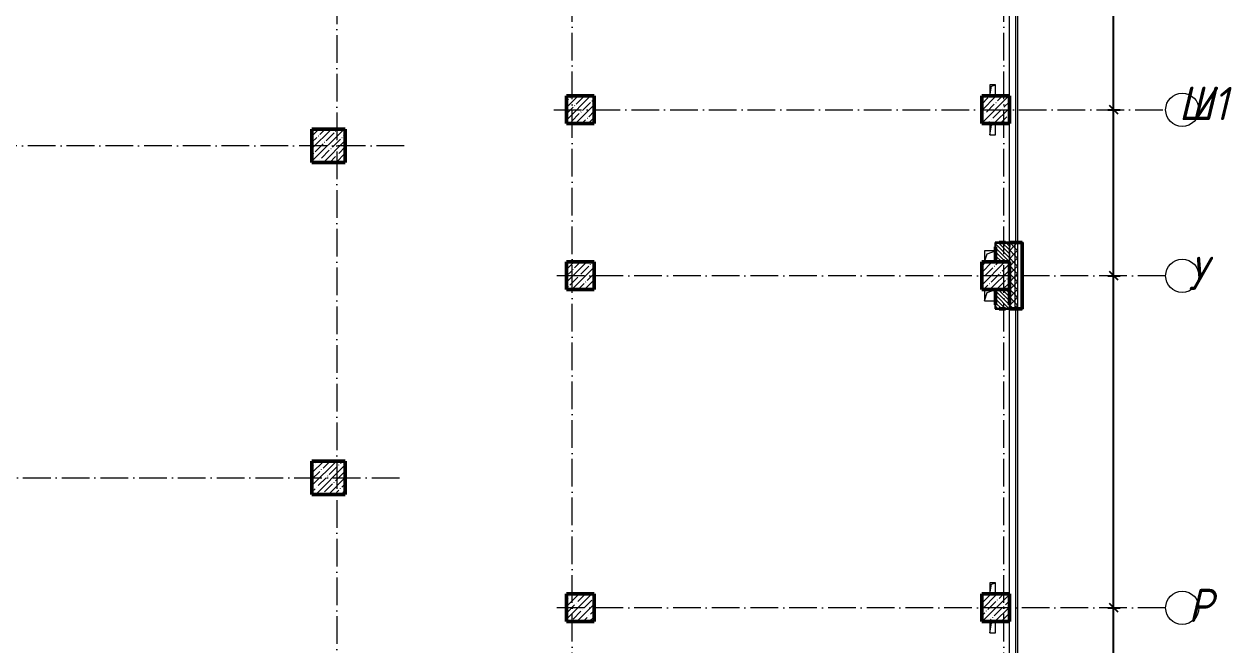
# Model space of a CAD drawing. Header units: millimetres. Extents: x -401725 to 250493, y 305116 to 802890.
# Drawn here: x -93065 to -71245, y 486678 to 497895 of the extents above; entities that cross this region are included whole.
import ezdxf

# ---------------------------------------------------------------- set-up
doc = ezdxf.new("R2010")
doc.units = ezdxf.units.MM
doc.linetypes.add('50_200_ШТРИХ_1Т_ш5_п1_п1_', pattern=[700, 500, -100, 0, -100])
for name, color, linetype, lineweight in [('A-____-____-DIMS', 7, 'Continuous', 9), ('A-GENM-____-MCUT', 7, 'Continuous', 25), ('A-GENM-____-OTLN', 7, 'Continuous', 9), ('A-GENM-____-OTLN-1', 7, 'Continuous', 25), ('A-WALL-____-MCUT-2', 7, 'Continuous', 50), ('A-WALL-____-MCUT-3', 7, 'Continuous', 9), ('A-WALL-____-OTLN', 7, 'Continuous', 9), ('A-WALL-____-PATT-1', 7, 'Continuous', 9), ('A-WALL-FNSH-MCUT-1', 7, 'Continuous', 9), ('S-COLS-____-MCUT', 7, 'Continuous', 50), ('S-COLS-____-OTLN', 7, 'Continuous', 9), ('S-GRID-____-IDEN', 7, 'Continuous', 9), ('S-GRID-____-OTLN-1', 7, '50_200_ШТРИХ_1Т_ш5_п1_п1_', 9)]:
    doc.layers.add(name, color=color, linetype=linetype, lineweight=lineweight)
doc.styles.add('ISOCPEUR_I', font='isocpeui.ttf', dxfattribs={"width": 0.9, "height": 2.5})
doc.dimstyles.new('ISO-2_5_0_9К_БОЛЬШОЙ_ОСИ', dxfattribs={"dimscale": 304.8, "dimtxt": 248.995294, "dimasz": 0.492126, "dimexe": 0.393701, "dimexo": 0, "dimgap": 0, "dimtad": 1, "dimdec": 0, "dimzin": 0, "dimdsep": 46, "dimtxsty": 'ISOCPEUR_I', "dimblk1": 'OBLIQUE', "dimblk2": 'OBLIQUE', "dimsah": 1, "dimcen": 0.09, "dimdle": 0.393701, "dimazin": 0, "dimtfac": 1, "dimtdec": 4, "dimtix": 1, "dimtmove": 0, "dimatfit": 3, "dimfxl": 1, "dimtvp": 1, "dimtolj": 1, "dimtzin": 0, "dimarcsym": 2})
pattern_1 = [(45, (-176515.07, 459015.94), (-70.71068, 70.71068), []), (135, (-176515.07, 459015.94), (-70.71068, -70.71068), [])]
pattern_2 = [(135, (-176515.067, 459015.94), (-35.35534, -35.35534), [])]

# ---------------------------------------------------------------- blocks, each defined once
blk = doc.blocks.new('BSC_Колонна _Прямоугольная - 600х600-26981669-АР1_План отверстий 1 этажа в осях 1-64_А-ГГ')
at = {"layer": 'S-COLS-____-OTLN'}
h = blk.add_hatch(dxfattribs=at)
h.set_pattern_fill('FP_43', color=256, style=0, pattern_type=2)
h.set_pattern_definition([(45, (-88950, -36681.04), (-114.04925, 114.04925), []), (45, (-88835.95, -36681.04), (-114.04925, 114.04925), [201.613, -40.323, 3.353, -36.97])])
h.paths.add_polyline_path([(-300, -300), (300, -300), (300, 300), (-300, 300)], flags=0)
at = {"layer": 'S-COLS-____-MCUT'}
for p, q in [((300, 300), (-300, 300)), ((-300, 300), (-300, -300)), ((300, -300), (300, 300)), ((-300, -300), (300, -300))]:
    blk.add_line(p, q, dxfattribs=at)
blk = doc.blocks.new('BSC_Колонна _Прямоугольная - 600х600-V13-АР1_План отверстий 1 этажа в осях 1-64_А-ГГ')
at = {"layer": 'S-COLS-____-OTLN'}
h = blk.add_hatch(dxfattribs=at)
h.set_pattern_fill('FP_44', color=256, style=0, pattern_type=2)
h.set_pattern_definition([(45, (-88950, -30681.04), (-114.04925, 114.04925), []), (45, (-88835.95, -30681.04), (-114.04925, 114.04925), [201.613, -40.323, 3.353, -36.97])])
h.paths.add_polyline_path([(-300, -300), (300, -300), (300, 300), (-300, 300)], flags=0)
at = {"layer": 'S-COLS-____-MCUT'}
for p, q in [((300, 300), (-300, 300)), ((-300, 300), (-300, -300)), ((300, -300), (300, 300)), ((-300, -300), (300, -300))]:
    blk.add_line(p, q, dxfattribs=at)
blk = doc.blocks.new('BSC_Колонна _Прямоугольная - 500х500-V35-АР1_План отверстий 1 этажа в осях 1-64_А-ГГ')
at = {"layer": 'S-COLS-____-OTLN'}
h = blk.add_hatch(dxfattribs=at)
h.set_pattern_fill('FP_67', color=256, style=0, pattern_type=2)
h.set_pattern_definition([(45, (-101000, -34331.04), (-114.04925, 114.04925), []), (45, (-100885.95, -34331.04), (-114.04925, 114.04925), [201.613, -40.323, 3.353, -36.97])])
h.paths.add_polyline_path([(-250, -250), (250, -250), (250, 250), (-250, 250), (-250, -57)], flags=0)
at = {"layer": 'S-COLS-____-MCUT'}
for p, q in [((250, 250), (-250, 250)), ((-250, 250), (-250, -250)), ((250, -250), (250, 250)), ((-250, -250), (250, -250))]:
    blk.add_line(p, q, dxfattribs=at)
blk = doc.blocks.new('BSC_Колонна _Прямоугольная - 500х500-V36-АР1_План отверстий 1 этажа в осях 1-64_А-ГГ')
at = {"layer": 'S-COLS-____-OTLN'}
h = blk.add_hatch(dxfattribs=at)
h.set_pattern_fill('FP_68', color=256, style=0, pattern_type=2)
h.set_pattern_definition([(45, (-93500, -34331.04), (-114.04925, 114.04925), []), (45, (-93385.95, -34331.04), (-114.04925, 114.04925), [201.613, -40.323, 3.353, -36.97])])
h.paths.add_polyline_path([(-250, -250), (250, -250), (250, 250), (-250, 250)], flags=0)
at = {"layer": 'S-COLS-____-MCUT'}
for p, q in [((250, 250), (-250, 250)), ((-250, 250), (-250, -250)), ((250, -250), (250, 250)), ((-250, -250), (250, -250))]:
    blk.add_line(p, q, dxfattribs=at)
blk = doc.blocks.new('BSC_Колонна _Прямоугольная - 500х500-V37-АР1_План отверстий 1 этажа в осях 1-64_А-ГГ')
at = {"layer": 'S-COLS-____-OTLN'}
h = blk.add_hatch(dxfattribs=at)
h.set_pattern_fill('FP_69', color=256, style=0, pattern_type=2)
h.set_pattern_definition([(45, (-101000, -37331.04), (-114.04925, 114.04925), []), (45, (-100885.95, -37331.04), (-114.04925, 114.04925), [201.613, -40.323, 3.353, -36.97])])
h.paths.add_polyline_path([(-250, -250), (250, -250), (250, 250), (-250, 250)], flags=0)
at = {"layer": 'S-COLS-____-MCUT'}
for p, q in [((250, 250), (-250, 250)), ((-250, 250), (-250, -250)), ((250, -250), (250, 250)), ((-250, -250), (250, -250))]:
    blk.add_line(p, q, dxfattribs=at)
blk = doc.blocks.new('BSC_Колонна _Прямоугольная - 500х500-V38-АР1_План отверстий 1 этажа в осях 1-64_А-ГГ')
at = {"layer": 'S-COLS-____-OTLN'}
h = blk.add_hatch(dxfattribs=at)
h.set_pattern_fill('FP_70', color=256, style=0, pattern_type=2)
h.set_pattern_definition([(45, (-93500, -37331.04), (-114.04925, 114.04925), []), (45, (-93385.95, -37331.04), (-114.04925, 114.04925), [201.613, -40.323, 3.353, -36.97])])
h.paths.add_polyline_path([(-250, -250), (250, -250), (250, 250), (-250, 250)], flags=0)
at = {"layer": 'S-COLS-____-MCUT'}
for p, q in [((250, 250), (-250, 250)), ((-250, 250), (-250, -250)), ((250, -250), (250, 250)), ((-250, -250), (250, -250))]:
    blk.add_line(p, q, dxfattribs=at)
blk = doc.blocks.new('BSC_Колонна _Прямоугольная - 500х500-V41-АР1_План отверстий 1 этажа в осях 1-64_А-ГГ')
at = {"layer": 'S-COLS-____-OTLN'}
h = blk.add_hatch(dxfattribs=at)
h.set_pattern_fill('FP_73', color=256, style=0, pattern_type=2)
h.set_pattern_definition([(45, (-101000, -28331.04), (-114.04925, 114.04925), []), (45, (-100885.95, -28331.04), (-114.04925, 114.04925), [201.613, -40.323, 3.353, -36.97])])
h.paths.add_polyline_path([(-250, -250), (250, -250), (250, 250), (-250, 250), (-250, -77)], flags=0)
at = {"layer": 'S-COLS-____-MCUT'}
for p, q in [((250, 250), (-250, 250)), ((-250, 250), (-250, -250)), ((250, -250), (250, 250)), ((-250, -250), (250, -250))]:
    blk.add_line(p, q, dxfattribs=at)
blk = doc.blocks.new('BSC_Колонна _Прямоугольная - 500х500-V42-АР1_План отверстий 1 этажа в осях 1-64_А-ГГ')
at = {"layer": 'S-COLS-____-OTLN'}
h = blk.add_hatch(dxfattribs=at)
h.set_pattern_fill('FP_74', color=256, style=0, pattern_type=2)
h.set_pattern_definition([(45, (-93500, -28331.04), (-114.04925, 114.04925), []), (45, (-93385.95, -28331.04), (-114.04925, 114.04925), [201.613, -40.323, 3.353, -36.97])])
h.paths.add_polyline_path([(-250, -250), (250, -250), (250, 250), (-250, 250)], flags=0)
at = {"layer": 'S-COLS-____-MCUT'}
for p, q in [((250, 250), (-250, 250)), ((-250, 250), (-250, -250)), ((250, -250), (250, 250)), ((-250, -250), (250, -250))]:
    blk.add_line(p, q, dxfattribs=at)
blk = doc.blocks.new('Фахверк_СКБ_Уголок - 250_2700-27497298-АР1_План отверстий 1 этажа в осях 1-64_А-ГГ')
at = {"layer": 'A-GENM-____-MCUT'}
for p, q in [((200, 181), (125, 181)), ((125, 181), (125, 106)), ((125, 106), (131, 106)), ((131, 106), (131, 175)), ((131, 175), (200, 175)), ((200, 175), (200, 181)), ((131, -6), (125, -6)), ((125, -6), (125, -81)), ((125, -81), (200, -81)), ((131, -75), (131, -6)), ((200, -75), (131, -75)), ((200, -81), (200, -75))]:
    blk.add_line(p, q, dxfattribs=at)
blk = doc.blocks.new('AR_Отверстие прямоугольное _в плите_ - AR_Отверстие прямоугольное _в плите_-V183-АР1_План отверстий 1 этажа в осях 1-64_А-ГГ')
at = {"layer": 'A-GENM-____-OTLN'}
for p, q in [((50, 100), (-50, 100)), ((-50, 100), (-50, -100)), ((-50, -100), (-25, 75)), ((-25, 75), (50, 100)), ((50, -100), (50, 100))]:
    blk.add_line(p, q, dxfattribs=at)
blk = doc.blocks.new('AR_Отверстие прямоугольное _в плите_ - AR_Отверстие прямоугольное _в плите_-V184-АР1_План отверстий 1 этажа в осях 1-64_А-ГГ')
at = {"layer": 'A-GENM-____-OTLN'}
for p, q in [((-50, 100), (-50, -100)), ((-50, -100), (-25, 75)), ((-25, 75), (50, 100)), ((50, -100), (50, 100)), ((-50, -100), (50, -100))]:
    blk.add_line(p, q, dxfattribs=at)
blk = doc.blocks.new('AR_Отверстие прямоугольное _в плите_ - AR_Отверстие прямоугольное _в плите_-30512047-АР1_План отверстий 1 этажа в осях 1-64_А-ГГ')
at = {"layer": 'A-GENM-____-OTLN'}
for p, q in [((100, 100), (-100, 100)), ((-100, 100), (-100, -99)), ((-100, -99), (-50, 50)), ((-50, 50), (100, 100))]:
    blk.add_line(p, q, dxfattribs=at)
blk = doc.blocks.new('AR_Отверстие прямоугольное _в плите_ - AR_Отверстие прямоугольное _в плите_-V186-АР1_План отверстий 1 этажа в осях 1-64_А-ГГ')
at = {"layer": 'A-GENM-____-OTLN'}
for p, q in [((-100, 100), (-100, -100)), ((-100, -100), (-50, 50)), ((-50, 50), (100, 100)), ((-100, -100), (100, -100))]:
    blk.add_line(p, q, dxfattribs=at)
blk = doc.blocks.new('Ось сетки - Круг_Ø6_00__ISO-2_5_0_9K_-25732049-АР1_План отверстий 1 этажа в осях 1-64_А-ГГ')
at = {"layer": 'S-GRID-____-IDEN'}
blk.add_circle((0, 0), 3, dxfattribs=at)
blk = doc.blocks.new('_Oblique')
at = {"color": 0, "linetype": 'ByBlock', "lineweight": -2}
blk.add_line((-0.5, -0.5), (0.5, 0.5), dxfattribs=at)
blk = doc.blocks.new('*D13360')
at = {"layer": 'A-____-____-DIMS', "color": 0, "lineweight": -2, "transparency": 16777216}
for p, q in [((-73381, 484227), (-73381, 487467)), ((-73487, 487347), (-73261, 487347)), ((-73487, 484347), (-73261, 484347))]:
    blk.add_line(p, q, dxfattribs=at)
at = {"layer": 'Defpoints', "color": 0, "transparency": 16777216}
for p in [(-73487, 487347), (-73381, 487347), (-73487, 484347)]:
    blk.add_point(p, dxfattribs=at)
at = {"layer": 'A-____-____-DIMS', "color": 0, "lineweight": -2, "transparency": 16777216, "xscale": 150, "yscale": 150, "zscale": 150}
for p, rotation in [((-73381, 487347), 90), ((-73381, 484347), 270)]:
    blk.add_blockref('_Oblique', p, dxfattribs=dict(at, rotation=rotation))
at = {"layer": 'A-____-____-DIMS', "color": 0, "transparency": 16777216, "insert": (-73382, 485847), "char_height": 2.5, "width": 758.48, "attachment_point": 5, "rotation": 90, "style": 'ISOCPEUR_I'}
blk.add_mtext('\\A1;3000', dxfattribs=at)
blk = doc.blocks.new('*D13361')
at = {"layer": 'A-____-____-DIMS', "color": 0, "lineweight": -2, "transparency": 16777216}
for p, q in [((-73381, 487227), (-73381, 493467)), ((-73487, 493347), (-73261, 493347)), ((-73487, 487347), (-73261, 487347))]:
    blk.add_line(p, q, dxfattribs=at)
at = {"layer": 'Defpoints', "color": 0, "transparency": 16777216}
for p in [(-73487, 493347), (-73381, 493347), (-73487, 487347)]:
    blk.add_point(p, dxfattribs=at)
at = {"layer": 'A-____-____-DIMS', "color": 0, "lineweight": -2, "transparency": 16777216, "xscale": 150, "yscale": 150, "zscale": 150}
for p, rotation in [((-73381, 493347), 90), ((-73381, 487347), 270)]:
    blk.add_blockref('_Oblique', p, dxfattribs=dict(at, rotation=rotation))
at = {"layer": 'A-____-____-DIMS', "color": 0, "transparency": 16777216, "insert": (-73382, 490347), "char_height": 2.5, "width": 758.48, "attachment_point": 5, "rotation": 90, "style": 'ISOCPEUR_I'}
blk.add_mtext('\\A1;6000', dxfattribs=at)
blk = doc.blocks.new('*D13362')
at = {"layer": 'A-____-____-DIMS', "color": 0, "lineweight": -2, "transparency": 16777216}
for p, q in [((-73381, 493227), (-73381, 496467)), ((-73487, 496347), (-73261, 496347)), ((-73487, 493347), (-73261, 493347))]:
    blk.add_line(p, q, dxfattribs=at)
at = {"layer": 'Defpoints', "color": 0, "transparency": 16777216}
for p in [(-73487, 496347), (-73381, 496347), (-73487, 493347)]:
    blk.add_point(p, dxfattribs=at)
at = {"layer": 'A-____-____-DIMS', "color": 0, "lineweight": -2, "transparency": 16777216, "xscale": 150, "yscale": 150, "zscale": 150}
for p, rotation in [((-73381, 496347), 90), ((-73381, 493347), 270)]:
    blk.add_blockref('_Oblique', p, dxfattribs=dict(at, rotation=rotation))
at = {"layer": 'A-____-____-DIMS', "color": 0, "transparency": 16777216, "insert": (-73382, 494847), "char_height": 2.5, "width": 758.48, "attachment_point": 5, "rotation": 90, "style": 'ISOCPEUR_I'}
blk.add_mtext('\\A1;3000', dxfattribs=at)
blk = doc.blocks.new('*D13363')
at = {"layer": 'A-____-____-DIMS', "color": 0, "lineweight": -2, "transparency": 16777216}
for p, q in [((-73381, 496227), (-73381, 501967)), ((-73487, 501847), (-73261, 501847)), ((-73487, 496347), (-73261, 496347))]:
    blk.add_line(p, q, dxfattribs=at)
at = {"layer": 'Defpoints', "color": 0, "transparency": 16777216}
for p in [(-73487, 501847), (-73381, 501847), (-73487, 496347)]:
    blk.add_point(p, dxfattribs=at)
at = {"layer": 'A-____-____-DIMS', "color": 0, "lineweight": -2, "transparency": 16777216, "xscale": 150, "yscale": 150, "zscale": 150}
for p, rotation in [((-73381, 501847), 90), ((-73381, 496347), 270)]:
    blk.add_blockref('_Oblique', p, dxfattribs=dict(at, rotation=rotation))
at = {"layer": 'A-____-____-DIMS', "color": 0, "transparency": 16777216, "insert": (-73382, 499097), "char_height": 2.5, "width": 758.48, "attachment_point": 5, "rotation": 90, "style": 'ISOCPEUR_I'}
blk.add_mtext('\\A1;5500', dxfattribs=at)

msp = doc.modelspace()

# ---------------------------------------------------------------- hatches: boundary and pattern name
at = {"layer": 'A-WALL-____-PATT-1'}
h = msp.add_hatch(dxfattribs=at)
h.set_pattern_fill('FP_1', color=256, style=0, pattern_type=2)
h.set_pattern_definition(pattern_1)
h.paths.add_polyline_path([(-75165.0675, 456996.983), (-75165.0675, 457946.983), (-75259.0675, 457946.983), (-75259.0675, 457871.983), (-75265.0675, 457871.983), (-75265.0675, 456996.983)], flags=0)
h.paths.add_polyline_path([(-75259.0675, 459746.983), (-75165.0675, 459746.983), (-75165.0675, 460946.983), (-75259.0675, 460946.983), (-75259.0675, 460871.983), (-75265.0675, 460871.983), (-75265.0675, 459821.983), (-75259.0675, 459821.983), (-75259.0675, 459750.427)], flags=0)
h.paths.add_polyline_path([(-75259.0675, 465746.983), (-75165.0675, 465746.983), (-75165.0675, 466946.983), (-75259.0675, 466946.983), (-75259.0675, 466871.983), (-75265.0675, 466871.983), (-75265.0675, 465821.983), (-75259.0675, 465821.983), (-75259.0675, 465752.983)], flags=0)
h.paths.add_polyline_path([(-75259.0675, 468746.983), (-75165.0675, 468746.983), (-75165.0675, 469946.983), (-75259.0675, 469946.983), (-75259.0675, 469871.983), (-75265.0675, 469871.983), (-75265.0675, 468821.983), (-75259.0675, 468821.983), (-75259.0675, 468752.983)], flags=0)
h.paths.add_polyline_path([(-75165.0675, 471746.983), (-75165.0675, 472946.983), (-75259.0675, 472946.983), (-75259.0675, 472871.983), (-75265.0675, 472871.983), (-75265.0675, 471821.983), (-75259.0675, 471821.983), (-75259.0675, 471746.983)], flags=0)
h.paths.add_polyline_path([(-75165.0675, 474746.983), (-75165.0675, 475946.983), (-75259.0675, 475946.983), (-75259.0675, 475871.983), (-75265.0675, 475871.983), (-75265.0675, 474821.983), (-75259.0675, 474821.983), (-75259.0675, 474746.983)], flags=0)
h.paths.add_polyline_path([(-75165.0675, 483746.983), (-75165.0675, 484946.983), (-75259.0675, 484946.983), (-75259.0675, 484871.983), (-75265.0675, 484871.983), (-75265.0675, 483821.983), (-75259.0675, 483821.983), (-75259.0675, 483746.983)], flags=0)
h.paths.add_polyline_path([(-75165.0675, 492746.983), (-75165.0675, 493946.983), (-75259.0675, 493946.983), (-75259.0675, 493871.983), (-75265.0675, 493871.983), (-75265.0675, 492821.983), (-75259.0675, 492821.983), (-75259.0675, 492746.983)], flags=0)
h.paths.add_polyline_path([(-75259.0675, 504746.983), (-75165.0675, 504746.983), (-75165.0675, 505811.983), (-75265.0675, 505811.983), (-75265.0675, 504821.983), (-75259.0675, 504821.983), (-75259.0675, 504752.983)], flags=0)
h = msp.add_hatch(dxfattribs=at)
h.set_pattern_fill('FP_1', color=256, style=0, pattern_type=2)
h.set_pattern_definition(pattern_1)
h.paths.add_polyline_path([(-75165.0675, 456946.983), (-75115.0675, 456946.983), (-75115.0675, 457946.983), (-75165.0675, 457946.983), (-75165.0675, 456996.983)], flags=0)
h.paths.add_polyline_path([(-75165.0675, 459746.983), (-75115.0675, 459746.983), (-75115.0675, 460946.983), (-75165.0675, 460946.983), (-75165.0675, 459750.427)], flags=0)
h.paths.add_polyline_path([(-75115.0675, 465746.983), (-75115.0675, 466946.983), (-75165.0675, 466946.983), (-75165.0675, 465746.983)], flags=0)
h.paths.add_polyline_path([(-75115.0675, 468746.983), (-75115.0675, 469946.983), (-75165.0675, 469946.983), (-75165.0675, 468746.983)], flags=0)
h.paths.add_polyline_path([(-75115.0675, 471746.983), (-75115.0675, 472946.983), (-75165.0675, 472946.983), (-75165.0675, 471746.983)], flags=0)
h.paths.add_polyline_path([(-75115.0675, 474746.983), (-75115.0675, 475946.983), (-75165.0675, 475946.983), (-75165.0675, 474746.983)], flags=0)
h.paths.add_polyline_path([(-75115.0675, 483746.983), (-75115.0675, 484946.983), (-75165.0675, 484946.983), (-75165.0675, 483746.983)], flags=0)
h.paths.add_polyline_path([(-75115.0675, 492746.983), (-75115.0675, 493946.983), (-75165.0675, 493946.983), (-75165.0675, 492746.983)], flags=0)
h.paths.add_polyline_path([(-75165.0675, 504746.983), (-75115.0675, 504746.983), (-75115.0675, 505811.983), (-75165.0675, 505811.983), (-75165.0675, 505330.1087)], flags=0)
h = msp.add_hatch(dxfattribs=at)
h.set_pattern_fill('FP_3', color=256, style=0, pattern_type=2)
h.set_pattern_definition([(45, (-176515.07, 459015.94), (-85.53659, 85.53659), []), (45, (-176458.04, 459015.94), (-85.53659, 85.53659), [])])
h.paths.add_polyline_path([(-75035.0675, 456846.983), (-75015.0675, 456846.983), (-75015.0675, 457946.983), (-75035.0675, 457946.983), (-75035.0675, 456866.983)], flags=0)
h.paths.add_polyline_path([(-75035.0675, 459746.983), (-75015.0675, 459746.983), (-75015.0675, 460946.983), (-75035.0675, 460946.983), (-75035.0675, 459750.427)], flags=0)
h.paths.add_polyline_path([(-75015.0675, 465746.983), (-75015.0675, 466946.983), (-75035.0675, 466946.983), (-75035.0675, 465746.983)], flags=0)
h.paths.add_polyline_path([(-75035.0675, 468746.983), (-75015.0675, 468746.983), (-75015.0675, 469946.983), (-75035.0675, 469946.983), (-75035.0675, 469210.3609)], flags=0)
h.paths.add_polyline_path([(-75035.0675, 471746.983), (-75015.0675, 471746.983), (-75015.0675, 472946.983), (-75035.0675, 472946.983), (-75035.0675, 471790.3429)], flags=0)
h.paths.add_polyline_path([(-75015.0675, 474746.983), (-75015.0675, 475946.983), (-75035.0675, 475946.983), (-75035.0675, 474746.983)], flags=0)
h.paths.add_polyline_path([(-75015.0675, 483746.983), (-75015.0675, 484946.983), (-75035.0675, 484946.983), (-75035.0675, 483746.983)], flags=0)
h.paths.add_polyline_path([(-75015.0675, 492746.983), (-75015.0675, 493946.983), (-75035.0675, 493946.983), (-75035.0675, 492746.983)], flags=0)
h.paths.add_polyline_path([(-75035.0675, 504746.983), (-75015.0675, 504746.983), (-75015.0675, 505811.983), (-75035.0675, 505811.983), (-75035.0675, 505330.1087)], flags=0)
h = msp.add_hatch(dxfattribs=at)
h.set_pattern_fill('FP_6', color=256, style=0, pattern_type=2)
h.set_pattern_definition(pattern_2)
h.paths.add_polyline_path([(-75334.0675, 493596.983), (-75265.0675, 493596.983), (-75265.0675, 493940.983), (-75334.0675, 493940.983), (-75334.0675, 493946.983), (-75446.0675, 493946.983), (-75446.0675, 493940.983), (-75515.0675, 493940.983), (-75515.0675, 493596.983), (-75446.0675, 493596.983)], flags=0)
h = msp.add_hatch(dxfattribs=at)
h.set_pattern_fill('FP_6', color=256, style=0, pattern_type=2)
h.set_pattern_definition(pattern_2)
h.paths.add_polyline_path([(-75446.0675, 492746.983), (-75334.0675, 492746.983), (-75334.0675, 492752.983), (-75265.0675, 492752.983), (-75265.0675, 493096.983), (-75515.0675, 493096.983), (-75515.0675, 492752.983), (-75446.0675, 492752.983)], flags=0)

# ---------------------------------------------------------------- linework, layer by layer
at = {"layer": 'A-WALL-____-MCUT-2'}
for p, q in [((-75515.0675, 493871.983), (-75515.0675, 493596.983)), ((-75334.0675, 493946.983), (-75446.0675, 493946.983)), ((-75035.0675, 493946.983), (-75259.0675, 493946.983)), ((-75035.0675, 492746.983), (-75035.0675, 493946.983)), ((-75515.0675, 493096.983), (-75515.0675, 492821.983)), ((-75265.0675, 492821.983), (-75265.0675, 493096.983)), ((-75446.0675, 492746.983), (-75334.0675, 492746.983)), ((-75259.0675, 492746.983), (-75035.0675, 492746.983))]:
    msp.add_line(p, q, dxfattribs=at)
at = {"layer": 'A-WALL-____-MCUT-3'}
for p, q in [((-75265.0675, 493871.983), (-75265.0675, 493596.983)), ((-75265.0675, 493596.983), (-75265.0675, 493871.983)), ((-75165.0675, 493946.983), (-75165.0675, 492746.983)), ((-75115.0675, 493946.983), (-75115.0675, 492746.983)), ((-75265.0675, 493096.983), (-75265.0675, 492821.983))]:
    msp.add_line(p, q, dxfattribs=at)
at = {"layer": 'A-WALL-____-OTLN'}
for p, q in [((-75155.0675, 504746.983), (-75155.0675, 493946.983)), ((-75115.0675, 504746.983), (-75115.0675, 493946.983)), ((-75265.0675, 496596.983), (-75265.0675, 501446.983)), ((-75265.0675, 493946.983), (-75265.0675, 496096.983)), ((-75265.0675, 487596.983), (-75265.0675, 492746.983)), ((-75155.0675, 492746.983), (-75155.0675, 484946.983)), ((-75115.0675, 492746.983), (-75115.0675, 484946.983)), ((-75265.0675, 484946.983), (-75265.0675, 487096.983))]:
    msp.add_line(p, q, dxfattribs=at)
at = {"layer": 'A-WALL-FNSH-MCUT-1'}
for p, q in [((-75015.0675, 493946.983), (-75035.0675, 493946.983)), ((-75015.0675, 492746.983), (-75015.0675, 493946.983)), ((-75035.0675, 492746.983), (-75015.0675, 492746.983))]:
    msp.add_line(p, q, dxfattribs=at)
at = {"layer": 'S-GRID-____-OTLN-1'}
for p, q in [((-87415.0675, 508896.9006), (-87415.0675, 454533.3346)), ((-83165.0675, 454533.3346), (-83165.0675, 508896.9006)), ((-75365.0675, 454533.3346), (-75365.0675, 508896.9006)), ((-75365.0675, 454533.3346), (-75365.0675, 508896.9006)), ((-83493.8031, 496346.983), (-72440.6609, 496346.983)), ((-86196.2802, 495696.983), (-109188.297, 495696.983)), ((-72440.6609, 493346.983), (-83493.8031, 493346.983)), ((-109188.297, 489696.983), (-86196.2802, 489696.983)), ((-72440.6609, 487346.983), (-83493.8031, 487346.983))]:
    msp.add_line(p, q, dxfattribs=at)

# ---------------------------------------------------------------- block references
at = {"layer": 'A-GENM-____-OTLN'}
for name, p in [('AR_Отверстие прямоугольное _в плите_ - AR_Отверстие прямоугольное _в плите_-V183-АР1_План отверстий 1 этажа в осях 1-64_А-ГГ', (-75565.0675, 496696.983)), ('AR_Отверстие прямоугольное _в плите_ - AR_Отверстие прямоугольное _в плите_-V184-АР1_План отверстий 1 этажа в осях 1-64_А-ГГ', (-75565.0675, 495996.983)), ('AR_Отверстие прямоугольное _в плите_ - AR_Отверстие прямоугольное _в плите_-30512047-АР1_План отверстий 1 этажа в осях 1-64_А-ГГ', (-75615.0675, 493696.383)), ('AR_Отверстие прямоугольное _в плите_ - AR_Отверстие прямоугольное _в плите_-V186-АР1_План отверстий 1 этажа в осях 1-64_А-ГГ', (-75615.0675, 492996.983)), ('AR_Отверстие прямоугольное _в плите_ - AR_Отверстие прямоугольное _в плите_-V183-АР1_План отверстий 1 этажа в осях 1-64_А-ГГ', (-75565.0675, 487696.983)), ('AR_Отверстие прямоугольное _в плите_ - AR_Отверстие прямоугольное _в плите_-V184-АР1_План отверстий 1 этажа в осях 1-64_А-ГГ', (-75565.0675, 486996.983))]:
    msp.add_blockref(name, p, dxfattribs=at)
at = {"layer": 'A-GENM-____-OTLN-1'}
for p, rotation in [((-75440.0675, 494071.983), 269.9999999999999), ((-75340.0675, 492621.983), 89.9999999999999)]:
    msp.add_blockref('Фахверк_СКБ_Уголок - 250_2700-27497298-АР1_План отверстий 1 этажа в осях 1-64_А-ГГ', p, dxfattribs=dict(at, rotation=rotation))
at = {"layer": 'S-COLS-____-OTLN'}
for name, p in [('BSC_Колонна _Прямоугольная - 500х500-V38-АР1_План отверстий 1 этажа в осях 1-64_А-ГГ', (-83015.0675, 496346.983)), ('BSC_Колонна _Прямоугольная - 500х500-V37-АР1_План отверстий 1 этажа в осях 1-64_А-ГГ', (-75515.0675, 496346.983)), ('BSC_Колонна _Прямоугольная - 600х600-26981669-АР1_План отверстий 1 этажа в осях 1-64_А-ГГ', (-87565.0675, 495696.983)), ('BSC_Колонна _Прямоугольная - 500х500-V36-АР1_План отверстий 1 этажа в осях 1-64_А-ГГ', (-83015.0675, 493346.983)), ('BSC_Колонна _Прямоугольная - 500х500-V35-АР1_План отверстий 1 этажа в осях 1-64_А-ГГ', (-75515.0675, 493346.983)), ('BSC_Колонна _Прямоугольная - 600х600-V13-АР1_План отверстий 1 этажа в осях 1-64_А-ГГ', (-87565.0675, 489696.983)), ('BSC_Колонна _Прямоугольная - 500х500-V42-АР1_План отверстий 1 этажа в осях 1-64_А-ГГ', (-83015.0675, 487346.983)), ('BSC_Колонна _Прямоугольная - 500х500-V41-АР1_План отверстий 1 этажа в осях 1-64_А-ГГ', (-75515.0675, 487346.983))]:
    msp.add_blockref(name, p, dxfattribs=at)
at = {"layer": 'S-GRID-____-IDEN', "xscale": 99.99999999999993, "yscale": 99.99999999999993, "zscale": 99.99999999999993}
for p, rotation in [((-72140.6609, 496346.983), 269.9999999999995), ((-72140.6609, 493346.983), 89.9999999999998), ((-72140.6609, 487346.983), 89.9999999999998)]:
    msp.add_blockref('Ось сетки - Круг_Ø6_00__ISO-2_5_0_9K_-25732049-АР1_План отверстий 1 этажа в осях 1-64_А-ГГ', p, dxfattribs=dict(at, rotation=rotation))

# ---------------------------------------------------------------- texts
at = {"layer": 'S-GRID-____-IDEN', "char_height": 600, "attachment_point": 1, "style": 'ISOCPEUR_I'}
for s, insert, width in [('\\fISOCPEUR|b0|i1|c204|p34|;\\W.9;Ш', (-72203.4752, 496760.8691), 281.392312), ('/1', (-71971.3034, 496760.8691), 346.329), ('\\fISOCPEUR|b0|i1|c204|p34|;\\W.9;У', (-72031.8162, 493690.3125), 223.670812), ('\\fISOCPEUR|b0|i1|c204|p34|;\\W.9;Р', (-72031.8162, 487690.3125), 223.670812)]:
    msp.add_mtext(s, dxfattribs=dict(at, insert=insert, width=width))

# ---------------------------------------------------------------- dimensions: what is measured, and where the dimension line sits
at = {"layer": 'A-____-____-DIMS'}
for base, p1, p2, override, picture, middle in [((-73380.826, 501846.983), (-73486.892, 496346.983), (-73486.892, 501846.983), {"dimpost": '<>', "dimfxl": 5500}, '*D13363', (-73382.076, 499096.983)), ((-73380.826, 496346.983), (-73486.892, 493346.983), (-73486.892, 496346.983), {"dimpost": '<>', "dimfxl": 3000}, '*D13362', (-73382.076, 494846.983)), ((-73380.826, 493346.983), (-73486.892, 487346.983), (-73486.892, 493346.983), {"dimpost": '<>', "dimfxl": 6000}, '*D13361', (-73382.076, 490346.983)), ((-73380.826, 487346.983), (-73486.892, 484346.983), (-73486.892, 487346.983), {"dimpost": '<>', "dimfxl": 3000}, '*D13360', (-73382.076, 485846.983))]:
    dim = msp.add_linear_dim(base=base, p1=p1, p2=p2, angle=90, dimstyle='ISO-2_5_0_9К_БОЛЬШОЙ_ОСИ', override=override, dxfattribs=at)
    dim.commit()
    dim.dimension.update_dxf_attribs({"geometry": picture, "text_midpoint": middle})

doc.saveas('drawing.dxf')
